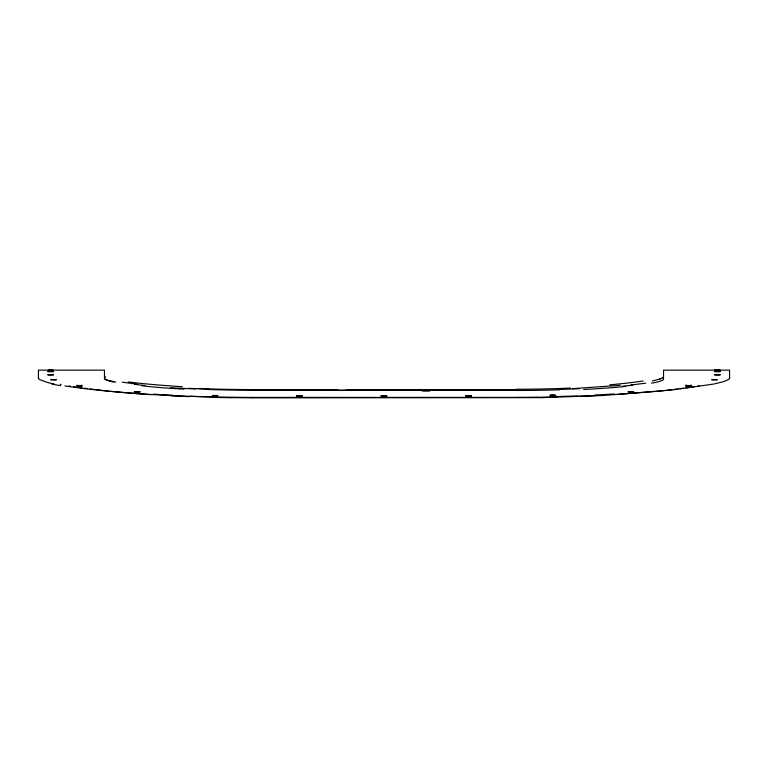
<?xml version="1.0" encoding="UTF-8"?>
<svg xmlns="http://www.w3.org/2000/svg" width="768" height="768" viewBox="0 0 768 768"><rect width="100%" height="100%" fill="white"/><g stroke="black" fill="none" stroke-linecap="round" stroke-linejoin="round"><path stroke-width="1.15" d="M296.573 396.144L302.16 396.144M302.15 396.202L296.573 396.182M465.84 396.144L471.427 396.144M471.427 396.182L465.85 396.202M381.206 396.144L386.794 396.154M386.736 396.24L381.235 396.211M134.342 391.824L135.686 391.574M137.213 392.237L139.997 391.91L139.373 392.131M633.658 391.882L632.861 391.622M628.138 391.92L632.765 391.738M728.813 379.363L729.6 378.25L729.6 370.138L663.533 370.176L663.533 378.173M728.602 379.517L723.542 381.648L714.298 383.914M139.862 391.92L138.893 391.603L139.901 391.824M555.619 395.635L553.046 395.904M212.352 395.491L217.728 395.434M660.518 378.893L652.301 381.005M217.67 395.693L215.232 395.904M550.282 395.434L555.571 395.328L553.066 394.982L550.013 395.27L555.648 395.491M628.109 391.853L632.563 391.718M720.144 374.87L714.634 374.861M47.837 374.822L53.366 374.822M53.366 374.861L47.856 374.87M714.634 374.822L720.163 374.822M713.405 384.096L672.23 389.942L616.992 394.454M699.206 385.891L697.843 386.112M47.837 371.578L53.366 371.578M53.366 371.597L47.856 371.597M720.144 371.597L714.634 371.597M714.634 371.578L720.163 371.578M694.31 386.669L692.39 386.966M137.117 391.536L134.41 391.93L136.982 392.179M645.696 383.174L630.662 385.037M689.098 387.446L685.987 387.888M77.309 385.152C75.581 385.795 83.347 385.824 81.629 385.152M683.587 388.224L680.083 388.685M677.77 388.982L673.44 389.51M686.371 385.152L685.786 385.382L688.666 385.603M671.674 389.722L666.211 390.346M664.57 390.528L658.589 391.162M632.65 392.102L633.398 391.997L630.787 392.237M657.61 391.267L602.774 395.51L542.342 397.651L251.856 397.862M138.998 392.093L134.342 391.882M620.352 385.334L572.544 388.627M632.314 392.131L628.906 392.16M135.782 391.69L138.883 391.709M596.918 395.53L578.477 396.288M579.178 388.723L558.95 389.482M556.752 396.931L537.206 397.267M49.046 370.166C45.35 370.195 57.725 370.195 51.139 370.166M715.738 370.166L714.691 370.176L717.542 370.195M718.954 370.195L720.144 370.186L717.13 370.195M688.33 385.795L691.248 386.064L685.699 386.074L691.306 385.354L690.778 385.162M50.323 370.195L51.005 370.166M251.856 389.856L337.018 389.856M347.126 389.856L516.144 389.856M251.856 390.125L425.213 390.115C412.954 391.469 438.96 391.507 426.643 390.115L516.144 390.125M516.144 397.392L250.541 397.392C188.544 396.97 126.298 394.944 64.877 385.93M718.723 370.166L717.811 370.166M716.861 370.195L715.853 370.195M50.189 370.195L49.277 370.195M630.739 392.179L628.81 392.15M137.347 391.651L138.768 391.699M552.768 395.904L550.33 395.693M214.954 395.904L212.419 395.654M230.784 397.728L211.229 397.354M209.04 389.155L188.813 388.31M195.466 389.011L170.726 387.754M189.504 396.662L171.062 395.818M150.989 394.637L132.941 393.312M132.806 393.302L110.717 391.296M109.258 391.152L103.546 390.547M101.683 390.336L96.653 389.76M137.328 384.24L122.304 382.186M94.867 389.549L90.077 388.963M87.542 388.637L84.24 388.195M632.947 391.642L633.658 391.824M81.83 387.869L78.71 387.427M75.696 386.976L73.776 386.688M70.358 386.141L68.995 385.92M115.699 382.09L107.482 380.131A147.974 9.264 2 0 1 104.477 378.173L104.467 370.147L38.4 370.138L38.4 378.173A214.07 13.382 2.9 0 0 39.514 379.546L47.683 382.541M61.133 384.528L60.269 384.365M54.202 384.019L48.019 382.627M38.803 377.702L38.4 376.819M173.117 395.261A212.966 23.674 0.4 0 1 153.437 394.138M211.834 396.97A212.093 26.064 0.1 0 1 190.416 396.288M251.856 397.795A211.613 27.379 0 0 1 230.842 397.661M729.6 376.819A213.955 13.901 -3.9 0 1 729.312 377.702M614.342 393.965A213.062 21.341 -0.4 0 1 594.701 394.982M577.459 395.914A212.333 23.731 -0.1 0 1 556.08 396.538M537.149 397.19A211.901 25.094 0 0 1 516.144 397.315M60.576 385.699A214.714 14.285 2.3 0 1 51.686 383.981M337.363 390.192A5.856 0.653 0.1 0 0 337.526 390.269A6.086 0.672 0 0 0 346.55 390.269A5.846 0.653 -0.2 0 0 346.752 390.192M559.92 389.798A146.746 14.698 0 0 1 516.144 390.47M625.757 386.429A147.869 12.902 -0.2 0 1 583.651 389.462M632.928 385.133A147.946 10.982 -0.8 0 1 622.723 386.17M662.986 378.192A148.07 9.734 -1.5 0 1 651.494 383.194M663.475 376.829A147.994 9.619 -2.7 0 1 659.808 378.922M643.2 380.966A148.272 10.109 -2 0 1 609.754 384.835M570.422 388.08A146.774 15.139 -0.1 0 1 516.134 389.251M251.856 390.23A146.602 16.234 0 0 1 208.109 389.482M184.051 389.165A147.907 14.266 0.3 0 1 141.907 385.795M144.931 385.498A148.061 11.99 1 0 1 134.736 384.355M113.779 382.147A148.147 10.378 1.8 0 1 105.734 376.877M182.323 386.707A147.907 9.504 1.7 0 1 128.227 381.936M251.856 389.568A146.909 13.69 0.1 0 1 197.616 388.512M471.418 395.885L465.85 395.827L471.341 395.933M296.602 395.808L302.15 395.885L296.63 395.789M381.235 395.808L386.784 395.885L381.293 395.779M76.771 385.997L82.31 386.064L76.79 385.987M717.158 379.805L711.706 379.738L717.149 379.766M50.851 379.766L56.4 379.805L50.909 379.747"/></g></svg>
